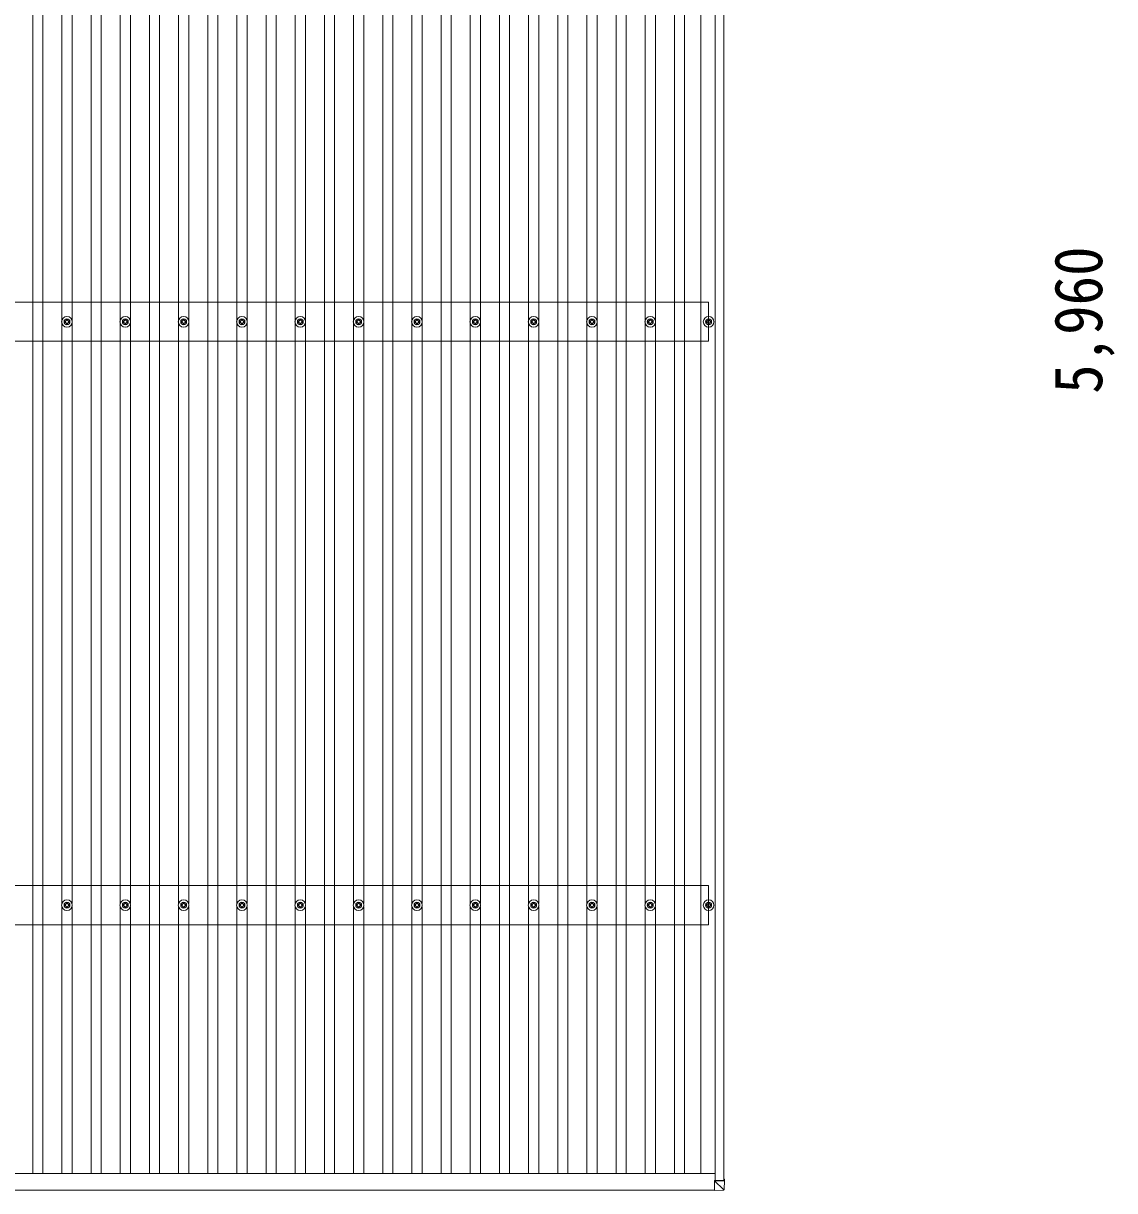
# Model space of a CAD drawing. Units: millimetres at full size, sheet at 1:50; details may follow other scales. Extents: x -14053 to 14053, y -9700 to 9700.
# Drawn here: x -4427 to -685, y 1696 to 5698 of the extents above; entities that cross this region are included whole.
import ezdxf
from ezdxf.enums import TextEntityAlignment as Align

# ---------------------------------------------------------------- set-up
doc = ezdxf.new("R2010")
doc.units = ezdxf.units.MM
doc.header["$LTSCALE"] = 50
for name, color, linetype, lineweight in [('1-1', 2, 'Continuous', 9), ('1-2', 134, 'Continuous', 9), ('1-3', 5, 'Continuous', 5), ('1-4', 6, 'Continuous', 9), ('1-6', 6, 'Continuous', 9)]:
    doc.layers.add(name, color=color, linetype=linetype, lineweight=lineweight)
doc.styles.add('ＭＳ ゴシック', font='')
doc.styles.get('ＭＳ ゴシック').set_extended_font_data('MS Gothic')

msp = doc.modelspace()

# ---------------------------------------------------------------- linework, layer by layer
at = {"layer": '1-1'}
for p, q in [((-2054.37, 1730.21), (-2054.37, 7620.94)), ((-2025.37, 1735.09), (-2025.37, 7620.99)), ((-2077.37, 4741.79), (-8077.37, 4741.79)), ((-2077.37, 4607.79), (-2077.37, 4741.79)), ((-2077.37, 4607.79), (-8077.37, 4607.79)), ((-2077.37, 2741.79), (-8077.37, 2741.79)), ((-2077.37, 2607.79), (-2077.37, 2741.79)), ((-2077.37, 2607.79), (-8077.37, 2607.79)), ((-8100.37, 1754.95), (-2054.37, 1754.95)), ((-8098.89, 1697.8), (-2056.67, 1697.8))]:
    msp.add_line(p, q, dxfattribs=at)
at = {"layer": '1-2'}
for p, q in [((-4394.87, 1754.95), (-4394.87, 7594.39)), ((-4359.87, 1754.95), (-4359.87, 7594.39)), ((-4194.87, 1754.95), (-4194.87, 7594.39)), ((-4159.87, 1754.95), (-4159.87, 7594.39)), ((-3994.87, 1754.95), (-3994.87, 7594.39)), ((-3959.87, 1754.95), (-3959.87, 7594.39)), ((-3794.87, 1754.95), (-3794.87, 7594.39)), ((-3759.87, 1754.95), (-3759.87, 7594.39)), ((-3594.87, 1754.95), (-3594.87, 7594.39)), ((-3559.87, 1754.95), (-3559.87, 7594.39)), ((-3394.87, 1754.95), (-3394.87, 7594.39)), ((-3359.87, 1754.95), (-3359.87, 7594.39)), ((-3194.87, 1754.95), (-3194.87, 7594.39)), ((-3159.87, 1754.95), (-3159.87, 7594.39)), ((-2994.87, 1754.95), (-2994.87, 7594.39)), ((-2959.87, 1754.95), (-2959.87, 7594.39)), ((-2794.87, 1754.95), (-2794.87, 7594.39)), ((-2759.87, 1754.95), (-2759.87, 7594.39)), ((-2594.87, 1754.95), (-2594.87, 7594.39)), ((-2559.87, 1754.95), (-2559.87, 7594.39)), ((-2394.87, 1754.95), (-2394.87, 7594.39)), ((-2359.87, 1754.95), (-2359.87, 7594.39)), ((-2194.87, 1754.95), (-2194.87, 7594.39)), ((-2159.87, 1754.95), (-2159.87, 7594.39)), ((-2103.87, 1754.95), (-2103.87, 7594.39)), ((-4294.87, 2679.97), (-4294.87, 6669.61)), ((-4259.87, 2679.97), (-4259.87, 6669.61)), ((-4094.87, 2679.97), (-4094.87, 6669.61)), ((-4059.87, 2679.97), (-4059.87, 6669.61)), ((-3894.87, 2679.97), (-3894.87, 6669.61)), ((-3859.87, 2679.97), (-3859.87, 6669.61)), ((-3694.87, 2679.97), (-3694.87, 6669.61)), ((-3659.87, 2679.97), (-3659.87, 6669.61)), ((-3494.87, 2679.97), (-3494.87, 6669.61)), ((-3459.87, 2679.97), (-3459.87, 6669.61)), ((-3294.87, 2679.97), (-3294.87, 6669.61)), ((-3259.87, 2679.97), (-3259.87, 6669.61)), ((-3094.87, 2679.97), (-3094.87, 6669.61)), ((-3059.87, 2679.97), (-3059.87, 6669.61)), ((-2894.87, 2679.97), (-2894.87, 6669.61)), ((-2859.87, 2679.97), (-2859.87, 6669.61)), ((-2694.87, 2679.97), (-2694.87, 6669.61)), ((-2659.87, 2679.97), (-2659.87, 6669.61)), ((-2494.87, 2679.97), (-2494.87, 6669.61)), ((-2459.87, 2679.97), (-2459.87, 6669.61)), ((-2294.87, 2679.97), (-2294.87, 6669.61)), ((-2259.87, 2679.97), (-2259.87, 6669.61)), ((-4294.87, 1754.95), (-4294.87, 2669.61)), ((-4259.87, 1754.95), (-4259.87, 2669.61)), ((-4094.87, 1754.95), (-4094.87, 2669.61)), ((-4059.87, 1754.95), (-4059.87, 2669.61)), ((-3894.87, 1754.95), (-3894.87, 2669.61)), ((-3859.87, 1754.95), (-3859.87, 2669.61)), ((-3694.87, 1754.95), (-3694.87, 2669.61)), ((-3659.87, 1754.95), (-3659.87, 2669.61)), ((-3494.87, 1754.95), (-3494.87, 2669.61)), ((-3459.87, 1754.95), (-3459.87, 2669.61)), ((-3294.87, 1754.95), (-3294.87, 2669.61)), ((-3259.87, 1754.95), (-3259.87, 2669.61)), ((-3094.87, 1754.95), (-3094.87, 2669.61)), ((-3059.87, 1754.95), (-3059.87, 2669.61)), ((-2894.87, 1754.95), (-2894.87, 2669.61)), ((-2859.87, 1754.95), (-2859.87, 2669.61)), ((-2694.87, 1754.95), (-2694.87, 2669.61)), ((-2659.87, 1754.95), (-2659.87, 2669.61)), ((-2494.87, 1754.95), (-2494.87, 2669.61)), ((-2459.87, 1754.95), (-2459.87, 2669.61)), ((-2294.87, 1754.95), (-2294.87, 2669.61)), ((-2259.87, 1754.95), (-2259.87, 2669.61))]:
    msp.add_line(p, q, dxfattribs=at)
at = {"layer": '1-3'}
for p, q in [((-4279.12, 4684.79), (-4279.12, 4680.37)), ((-4275.62, 4684.79), (-4275.62, 4680.37)), ((-4079.12, 4684.79), (-4079.12, 4680.37)), ((-4075.62, 4684.79), (-4075.62, 4680.37)), ((-3879.12, 4684.79), (-3879.12, 4680.37)), ((-3875.62, 4684.79), (-3875.62, 4680.37)), ((-3679.12, 4684.79), (-3679.12, 4680.37)), ((-3675.62, 4684.79), (-3675.62, 4680.37)), ((-3479.12, 4684.79), (-3479.12, 4680.37)), ((-3475.62, 4684.79), (-3475.62, 4680.37)), ((-3279.12, 4684.79), (-3279.12, 4680.37)), ((-3275.62, 4684.79), (-3275.62, 4680.37)), ((-3079.12, 4684.79), (-3079.12, 4680.37)), ((-3075.62, 4684.79), (-3075.62, 4680.37)), ((-2879.12, 4684.79), (-2879.12, 4680.37)), ((-2875.62, 4684.79), (-2875.62, 4680.37)), ((-2679.12, 4684.79), (-2679.12, 4680.37)), ((-2675.62, 4684.79), (-2675.62, 4680.37)), ((-2479.12, 4684.79), (-2479.12, 4680.37)), ((-2475.62, 4684.79), (-2475.62, 4680.37)), ((-2279.12, 4684.79), (-2279.12, 4680.37)), ((-2275.62, 4684.79), (-2275.62, 4680.37)), ((-2079.12, 4684.79), (-2079.12, 4680.37)), ((-2075.62, 4684.79), (-2075.62, 4680.37)), ((-4287.37, 4676.54), (-4282.95, 4676.54)), ((-4287.37, 4673.04), (-4282.95, 4673.04)), ((-4279.12, 4669.21), (-4279.12, 4664.79)), ((-4275.62, 4669.21), (-4275.62, 4664.79)), ((-4271.79, 4676.54), (-4267.37, 4676.54)), ((-4271.79, 4673.04), (-4267.37, 4673.04)), ((-4087.37, 4676.54), (-4082.95, 4676.54)), ((-4087.37, 4673.04), (-4082.95, 4673.04)), ((-4079.12, 4669.21), (-4079.12, 4664.79)), ((-4075.62, 4669.21), (-4075.62, 4664.79)), ((-4071.79, 4676.54), (-4067.37, 4676.54)), ((-4071.79, 4673.04), (-4067.37, 4673.04)), ((-3887.37, 4676.54), (-3882.95, 4676.54)), ((-3887.37, 4673.04), (-3882.95, 4673.04)), ((-3879.12, 4669.21), (-3879.12, 4664.79)), ((-3875.62, 4669.21), (-3875.62, 4664.79)), ((-3871.79, 4676.54), (-3867.37, 4676.54)), ((-3871.79, 4673.04), (-3867.37, 4673.04)), ((-3687.37, 4676.54), (-3682.95, 4676.54)), ((-3687.37, 4673.04), (-3682.95, 4673.04)), ((-3679.12, 4669.21), (-3679.12, 4664.79)), ((-3675.62, 4669.21), (-3675.62, 4664.79)), ((-3671.79, 4676.54), (-3667.37, 4676.54)), ((-3671.79, 4673.04), (-3667.37, 4673.04)), ((-3487.37, 4676.54), (-3482.95, 4676.54)), ((-3487.37, 4673.04), (-3482.95, 4673.04)), ((-3479.12, 4669.21), (-3479.12, 4664.79)), ((-3475.62, 4669.21), (-3475.62, 4664.79)), ((-3471.79, 4676.54), (-3467.37, 4676.54)), ((-3471.79, 4673.04), (-3467.37, 4673.04)), ((-3287.37, 4676.54), (-3282.95, 4676.54)), ((-3287.37, 4673.04), (-3282.95, 4673.04)), ((-3279.12, 4669.21), (-3279.12, 4664.79)), ((-3275.62, 4669.21), (-3275.62, 4664.79)), ((-3271.79, 4676.54), (-3267.37, 4676.54)), ((-3271.79, 4673.04), (-3267.37, 4673.04)), ((-3087.37, 4676.54), (-3082.95, 4676.54)), ((-3087.37, 4673.04), (-3082.95, 4673.04)), ((-3079.12, 4669.21), (-3079.12, 4664.79)), ((-3075.62, 4669.21), (-3075.62, 4664.79)), ((-3071.79, 4676.54), (-3067.37, 4676.54)), ((-3071.79, 4673.04), (-3067.37, 4673.04)), ((-2887.37, 4676.54), (-2882.95, 4676.54)), ((-2887.37, 4673.04), (-2882.95, 4673.04)), ((-2879.12, 4669.21), (-2879.12, 4664.79)), ((-2875.62, 4669.21), (-2875.62, 4664.79)), ((-2871.79, 4676.54), (-2867.37, 4676.54)), ((-2871.79, 4673.04), (-2867.37, 4673.04)), ((-2687.37, 4676.54), (-2682.95, 4676.54)), ((-2687.37, 4673.04), (-2682.95, 4673.04)), ((-2679.12, 4669.21), (-2679.12, 4664.79)), ((-2675.62, 4669.21), (-2675.62, 4664.79)), ((-2671.79, 4676.54), (-2667.37, 4676.54)), ((-2671.79, 4673.04), (-2667.37, 4673.04)), ((-2487.37, 4676.54), (-2482.95, 4676.54)), ((-2487.37, 4673.04), (-2482.95, 4673.04)), ((-2479.12, 4669.21), (-2479.12, 4664.79)), ((-2475.62, 4669.21), (-2475.62, 4664.79)), ((-2471.79, 4676.54), (-2467.37, 4676.54)), ((-2471.79, 4673.04), (-2467.37, 4673.04)), ((-2287.37, 4676.54), (-2282.95, 4676.54)), ((-2287.37, 4673.04), (-2282.95, 4673.04)), ((-2279.12, 4669.21), (-2279.12, 4664.79)), ((-2275.62, 4669.21), (-2275.62, 4664.79)), ((-2271.79, 4676.54), (-2267.37, 4676.54)), ((-2271.79, 4673.04), (-2267.37, 4673.04)), ((-2087.37, 4676.54), (-2082.95, 4676.54)), ((-2087.37, 4673.04), (-2082.95, 4673.04)), ((-2079.12, 4669.21), (-2079.12, 4664.79)), ((-2075.62, 4669.21), (-2075.62, 4664.79)), ((-2071.79, 4676.54), (-2067.37, 4676.54)), ((-2071.79, 4673.04), (-2067.37, 4673.04)), ((-4279.12, 2684.79), (-4279.12, 2680.37)), ((-4275.62, 2684.79), (-4275.62, 2680.37)), ((-4079.12, 2684.79), (-4079.12, 2680.37)), ((-4075.62, 2684.79), (-4075.62, 2680.37)), ((-3879.12, 2684.79), (-3879.12, 2680.37)), ((-3875.62, 2684.79), (-3875.62, 2680.37)), ((-3679.12, 2684.79), (-3679.12, 2680.37)), ((-3675.62, 2684.79), (-3675.62, 2680.37)), ((-3479.12, 2684.79), (-3479.12, 2680.37)), ((-3475.62, 2684.79), (-3475.62, 2680.37)), ((-3279.12, 2684.79), (-3279.12, 2680.37)), ((-3275.62, 2684.79), (-3275.62, 2680.37)), ((-3079.12, 2684.79), (-3079.12, 2680.37)), ((-3075.62, 2684.79), (-3075.62, 2680.37)), ((-2879.12, 2684.79), (-2879.12, 2680.37)), ((-2875.62, 2684.79), (-2875.62, 2680.37)), ((-2679.12, 2684.79), (-2679.12, 2680.37)), ((-2675.62, 2684.79), (-2675.62, 2680.37)), ((-2479.12, 2684.79), (-2479.12, 2680.37)), ((-2475.62, 2684.79), (-2475.62, 2680.37)), ((-2279.12, 2684.79), (-2279.12, 2680.37)), ((-2275.62, 2684.79), (-2275.62, 2680.37)), ((-2079.12, 2684.79), (-2079.12, 2680.37)), ((-2075.62, 2684.79), (-2075.62, 2680.37)), ((-4287.37, 2676.54), (-4282.95, 2676.54)), ((-4287.37, 2673.04), (-4282.95, 2673.04)), ((-4279.12, 2669.21), (-4279.12, 2664.79)), ((-4275.62, 2669.21), (-4275.62, 2664.79)), ((-4271.79, 2676.54), (-4267.37, 2676.54)), ((-4271.79, 2673.04), (-4267.37, 2673.04)), ((-4087.37, 2676.54), (-4082.95, 2676.54)), ((-4087.37, 2673.04), (-4082.95, 2673.04)), ((-4079.12, 2669.21), (-4079.12, 2664.79)), ((-4075.62, 2669.21), (-4075.62, 2664.79)), ((-4071.79, 2676.54), (-4067.37, 2676.54)), ((-4071.79, 2673.04), (-4067.37, 2673.04)), ((-3887.37, 2676.54), (-3882.95, 2676.54)), ((-3887.37, 2673.04), (-3882.95, 2673.04)), ((-3879.12, 2669.21), (-3879.12, 2664.79)), ((-3875.62, 2669.21), (-3875.62, 2664.79)), ((-3871.79, 2676.54), (-3867.37, 2676.54)), ((-3871.79, 2673.04), (-3867.37, 2673.04)), ((-3687.37, 2676.54), (-3682.95, 2676.54)), ((-3687.37, 2673.04), (-3682.95, 2673.04)), ((-3679.12, 2669.21), (-3679.12, 2664.79)), ((-3675.62, 2669.21), (-3675.62, 2664.79)), ((-3671.79, 2676.54), (-3667.37, 2676.54)), ((-3671.79, 2673.04), (-3667.37, 2673.04)), ((-3487.37, 2676.54), (-3482.95, 2676.54)), ((-3487.37, 2673.04), (-3482.95, 2673.04)), ((-3479.12, 2669.21), (-3479.12, 2664.79)), ((-3475.62, 2669.21), (-3475.62, 2664.79)), ((-3471.79, 2676.54), (-3467.37, 2676.54)), ((-3471.79, 2673.04), (-3467.37, 2673.04)), ((-3287.37, 2676.54), (-3282.95, 2676.54)), ((-3287.37, 2673.04), (-3282.95, 2673.04)), ((-3279.12, 2669.21), (-3279.12, 2664.79)), ((-3275.62, 2669.21), (-3275.62, 2664.79)), ((-3271.79, 2676.54), (-3267.37, 2676.54)), ((-3271.79, 2673.04), (-3267.37, 2673.04)), ((-3087.37, 2676.54), (-3082.95, 2676.54)), ((-3087.37, 2673.04), (-3082.95, 2673.04)), ((-3079.12, 2669.21), (-3079.12, 2664.79)), ((-3075.62, 2669.21), (-3075.62, 2664.79)), ((-3071.79, 2676.54), (-3067.37, 2676.54)), ((-3071.79, 2673.04), (-3067.37, 2673.04)), ((-2887.37, 2676.54), (-2882.95, 2676.54)), ((-2887.37, 2673.04), (-2882.95, 2673.04)), ((-2879.12, 2669.21), (-2879.12, 2664.79)), ((-2875.62, 2669.21), (-2875.62, 2664.79)), ((-2871.79, 2676.54), (-2867.37, 2676.54)), ((-2871.79, 2673.04), (-2867.37, 2673.04)), ((-2687.37, 2676.54), (-2682.95, 2676.54)), ((-2687.37, 2673.04), (-2682.95, 2673.04)), ((-2679.12, 2669.21), (-2679.12, 2664.79)), ((-2675.62, 2669.21), (-2675.62, 2664.79)), ((-2671.79, 2676.54), (-2667.37, 2676.54)), ((-2671.79, 2673.04), (-2667.37, 2673.04)), ((-2487.37, 2676.54), (-2482.95, 2676.54)), ((-2487.37, 2673.04), (-2482.95, 2673.04)), ((-2479.12, 2669.21), (-2479.12, 2664.79)), ((-2475.62, 2669.21), (-2475.62, 2664.79)), ((-2471.79, 2676.54), (-2467.37, 2676.54)), ((-2471.79, 2673.04), (-2467.37, 2673.04)), ((-2287.37, 2676.54), (-2282.95, 2676.54)), ((-2287.37, 2673.04), (-2282.95, 2673.04)), ((-2279.12, 2669.21), (-2279.12, 2664.79)), ((-2275.62, 2669.21), (-2275.62, 2664.79)), ((-2271.79, 2676.54), (-2267.37, 2676.54)), ((-2271.79, 2673.04), (-2267.37, 2673.04)), ((-2087.37, 2676.54), (-2082.95, 2676.54)), ((-2087.37, 2673.04), (-2082.95, 2673.04)), ((-2079.12, 2669.21), (-2079.12, 2664.79)), ((-2075.62, 2669.21), (-2075.62, 2664.79)), ((-2071.79, 2676.54), (-2067.37, 2676.54)), ((-2071.79, 2673.04), (-2067.37, 2673.04))]:
    msp.add_line(p, q, dxfattribs=at)
for centre, radius in [((-4277.37, 4674.79), 18.25), ((-4277.37, 4674.79), 10.15), ((-4077.37, 4674.79), 18.25), ((-4077.37, 4674.79), 10.15), ((-3877.37, 4674.79), 18.25), ((-3877.37, 4674.79), 10.15), ((-3677.37, 4674.79), 18.25), ((-3677.37, 4674.79), 10.15), ((-3477.37, 4674.79), 18.25), ((-3477.37, 4674.79), 10.15), ((-3277.37, 4674.79), 18.25), ((-3277.37, 4674.79), 10.15), ((-3077.37, 4674.79), 18.25), ((-3077.37, 4674.79), 10.15), ((-2877.37, 4674.79), 18.25), ((-2877.37, 4674.79), 10.15), ((-2677.37, 4674.79), 18.25), ((-2677.37, 4674.79), 10.15), ((-2477.37, 4674.79), 18.25), ((-2477.37, 4674.79), 10.15), ((-2277.37, 4674.79), 18.25), ((-2277.37, 4674.79), 10.15), ((-2077.37, 4674.79), 18.25), ((-2077.37, 4674.79), 10.15), ((-4277.37, 4674.79), 5.85), ((-4277.37, 4674.79), 5.25), ((-4077.37, 4674.79), 5.85), ((-4077.37, 4674.79), 5.25), ((-3877.37, 4674.79), 5.85), ((-3877.37, 4674.79), 5.25), ((-3677.37, 4674.79), 5.85), ((-3677.37, 4674.79), 5.25), ((-3477.37, 4674.79), 5.85), ((-3477.37, 4674.79), 5.25), ((-3277.37, 4674.79), 5.85), ((-3277.37, 4674.79), 5.25), ((-3077.37, 4674.79), 5.85), ((-3077.37, 4674.79), 5.25), ((-2877.37, 4674.79), 5.85), ((-2877.37, 4674.79), 5.25), ((-2677.37, 4674.79), 5.85), ((-2677.37, 4674.79), 5.25), ((-2477.37, 4674.79), 5.85), ((-2477.37, 4674.79), 5.25), ((-2277.37, 4674.79), 5.85), ((-2277.37, 4674.79), 5.25), ((-2077.37, 4674.79), 5.85), ((-2077.37, 4674.79), 5.25), ((-4277.37, 2674.79), 18.25), ((-4277.37, 2674.79), 10.15), ((-4077.37, 2674.79), 18.25), ((-4077.37, 2674.79), 10.15), ((-3877.37, 2674.79), 18.25), ((-3877.37, 2674.79), 10.15), ((-3677.37, 2674.79), 18.25), ((-3677.37, 2674.79), 10.15), ((-3477.37, 2674.79), 18.25), ((-3477.37, 2674.79), 10.15), ((-3277.37, 2674.79), 18.25), ((-3277.37, 2674.79), 10.15), ((-3077.37, 2674.79), 18.25), ((-3077.37, 2674.79), 10.15), ((-2877.37, 2674.79), 18.25), ((-2877.37, 2674.79), 10.15), ((-2677.37, 2674.79), 18.25), ((-2677.37, 2674.79), 10.15), ((-2477.37, 2674.79), 18.25), ((-2477.37, 2674.79), 10.15), ((-2277.37, 2674.79), 18.25), ((-2277.37, 2674.79), 10.15), ((-2077.37, 2674.79), 18.25), ((-2077.37, 2674.79), 10.15), ((-4277.37, 2674.79), 5.85), ((-4277.37, 2674.79), 5.25), ((-4077.37, 2674.79), 5.85), ((-4077.37, 2674.79), 5.25), ((-3877.37, 2674.79), 5.85), ((-3877.37, 2674.79), 5.25), ((-3677.37, 2674.79), 5.85), ((-3677.37, 2674.79), 5.25), ((-3477.37, 2674.79), 5.85), ((-3477.37, 2674.79), 5.25), ((-3277.37, 2674.79), 5.85), ((-3277.37, 2674.79), 5.25), ((-3077.37, 2674.79), 5.85), ((-3077.37, 2674.79), 5.25), ((-2877.37, 2674.79), 5.85), ((-2877.37, 2674.79), 5.25), ((-2677.37, 2674.79), 5.85), ((-2677.37, 2674.79), 5.25), ((-2477.37, 2674.79), 5.85), ((-2477.37, 2674.79), 5.25), ((-2277.37, 2674.79), 5.85), ((-2277.37, 2674.79), 5.25), ((-2077.37, 2674.79), 5.85), ((-2077.37, 2674.79), 5.25)]:
    msp.add_circle(centre, radius, dxfattribs=at)
at = {"layer": '1-4'}
for p, q in [((-2056.67, 1730.12), (-2056.67, 1730.21)), ((-2024.27, 1730.18), (-2056.67, 1730.12)), ((-2056.67, 1730.12), (-2026.23, 1699.75)), ((-2056.67, 1697.8), (-2056.67, 1730.12)), ((-2056.64, 1730.21), (-2025.34, 1730.26)), ((-2023.31, 1735.09), (-2025.67, 1735.09)), ((-2025.67, 1735.09), (-2025.67, 1730.26)), ((-2025.67, 1735.01), (-2025.34, 1735.01)), ((-2025.67, 1731.55), (-2024.99, 1731.55)), ((-2025.08, 1731.55), (-2024.87, 1734.99)), ((-2024.99, 1731.55), (-2024.99, 1731.5)), ((-2024.87, 1730.28), (-2024.87, 1734.99)), ((-2024.24, 1699.7), (-2022.37, 1730.25)), ((-2022.37, 1735.06), (-2022.37, 1730.25)), ((-2026.11, 1697.83), (-2056.67, 1695.96)), ((-2056.67, 1697.8), (-2056.67, 1695.97))]:
    msp.add_line(p, q, dxfattribs=at)
msp.add_lwpolyline([(-2025.07, 1730.27), (-2024.99, 1731.5), (-2025.67, 1731.5)], dxfattribs=at)
msp.add_arc((-2026.23, 1699.83), 2, 273.49196, 356.49194, dxfattribs=at)
for centre, major_axis, ratio, start_param, end_param in [((-2056.67, 1730.22), (0.707, 0.001), 0.023584, 4.7123684, 4.7493839), ((-2025.37, 1734.99), (0.501, 0), 0.033322, 6.2831814, 7.7879995), ((-2025.37, 1730.28), (0.501, 0), 0.033268, 4.7646509, 6.2831851), ((-2024.37, 1730.25), (2, 0), 0.033268, 4.7646509, 6.2831851), ((-2023.37, 1735.06), (1, 0), 0.033322, 6.2831814, 7.7879995), ((-2024.03, 1735.75), (2.1, 36.05), 0.055302, 3.0925362, 3.1416033), ((-2026.23, 1699.83), (2, -0.12), 0.057795, 4.76669, 6.2852242)]:
    msp.add_ellipse(centre, major_axis=major_axis, ratio=ratio, start_param=start_param, end_param=end_param, dxfattribs=at)

# ---------------------------------------------------------------- texts
at = {"layer": '1-6', "color": 7, "style": 'ＭＳ ゴシック', "width": 0.9}
msp.add_text('5,960', height=165, rotation=90, dxfattribs=at).set_placement((-678.36, 4427.81), align=Align.BOTTOM_LEFT)

doc.saveas('drawing.dxf')
